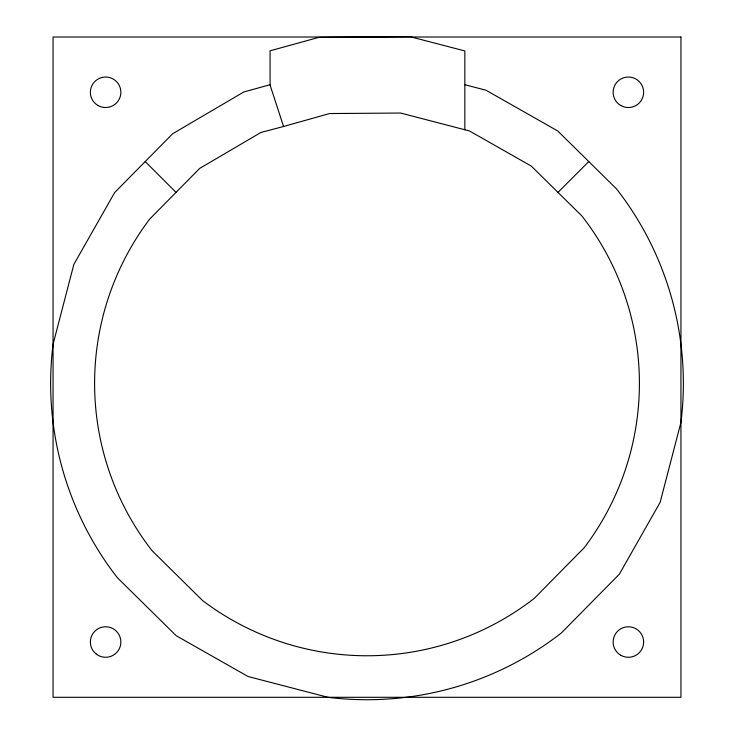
<?xml version="1.0" encoding="UTF-8"?>
<svg xmlns="http://www.w3.org/2000/svg" width="734" height="734" viewBox="0 0 734 734"><rect width="100%" height="100%" fill="white"/><g stroke="black" fill="none" stroke-linecap="round" stroke-linejoin="round"><path stroke-width="1.1" d="M557.978 192.381L588.796 161.563M283.544 126.496L329.529 113.55L400.645 113.045L469.457 130.964L531.297 166.077L581.934 216.007A272.406 272.406 0 0 1 584.282 547.656L534.352 598.293A272.406 272.406 0 0 1 202.703 600.641L152.066 550.711A272.406 272.406 0 0 1 149.718 219.062L199.648 168.425L260.974 132.432L283.544 126.496L270.075 85.043L270.075 50.811L318.951 37.342L410.141 36.7L464.842 50.94L464.842 129.762M270.075 84.722L243.862 91.943L172.637 133.744L114.651 192.556L73.868 264.368L53.059 344.292A316.363 316.363 0 0 0 117.385 577.722L176.197 635.708L248.009 676.491L327.933 697.3A316.363 316.363 0 0 0 561.363 632.974L619.349 574.162L660.132 502.35L680.941 422.426A316.363 316.363 0 0 0 616.615 188.996L557.803 131.01L485.991 90.227L464.842 84.722M145.204 161.563L176.022 192.381M680.941 37.003L53.059 37.003L53.059 697.3L680.941 697.3L680.941 37.003M620.753 655.242A15.258 15.258 0 0 0 643.635 642.03A15.258 15.258 0 0 0 620.753 628.818A15.258 15.258 0 0 0 620.753 655.242M620.753 105.494A15.258 15.258 0 0 0 643.635 92.282A15.258 15.258 0 0 0 620.753 79.07A15.258 15.258 0 0 0 620.753 105.494M97.989 105.494A15.258 15.258 0 0 0 120.871 92.282A15.258 15.258 0 0 0 97.989 79.07A15.258 15.258 0 0 0 97.989 105.494M95.952 653.829A15.258 15.258 0 0 0 120.67 644.498A15.258 15.258 0 0 0 100.228 627.754A15.258 15.258 0 0 0 95.952 653.829"/></g></svg>
